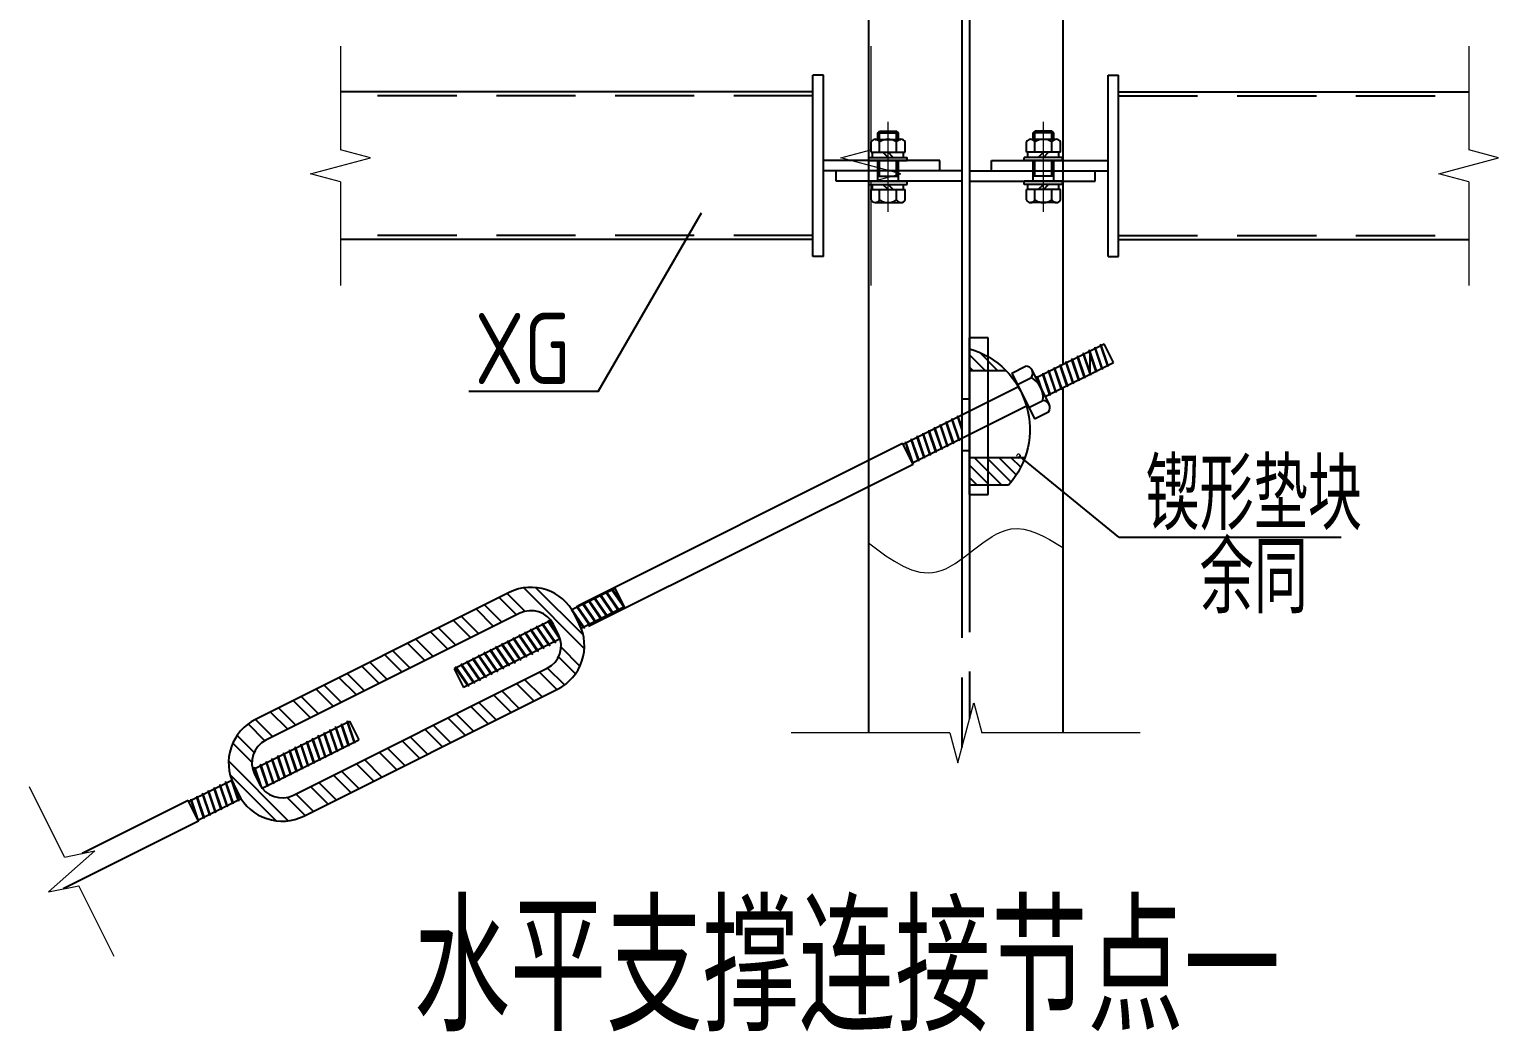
# Model space of a CAD drawing. Extents: x 9539573 to 9710259, y 1656270 to 2510207.
# Drawn here: x 9673965 to 9683246, y 2018699 to 2025030 of the extents above; entities that cross this region are included whole.
import ezdxf
from ezdxf.enums import TextEntityAlignment as Align

# ---------------------------------------------------------------- set-up
doc = ezdxf.new("R2010")
doc.units = 0
doc.header["$LTSCALE"] = 1000
doc.header["$MEASUREMENT"] = 0
for name, pattern in [('CENTER2', [1.125, 0.75, -0.125, 0.125, -0.125]), ('CENTERX2', [101.6, 63.5, -12.7, 12.7, -12.7]), ('CONTINUOUS0', [0]), ('CONTINUOUS1', [0]), ('DASHED', [0.75, 0.5, -0.25])]:
    doc.linetypes.add(name, pattern=pattern)
for name, color, linetype in [('003_THICK', 7, 'CONTINUOUS1'), ('004_THIN', 6, 'CONTINUOUS0'), ('LAYER4', 4, 'CONTINUOUS'), ('PUB_TEXT', 7, 'CONTINUOUS'), ('一般文字', 6, 'CONTINUOUS'), ('刚架', 2, 'CONTINUOUS'), ('填充', 8, 'CONTINUOUS'), ('支撑', 4, 'CONTINUOUS'), ('板', 4, 'CONTINUOUS')]:
    doc.layers.add(name, color=color, linetype=linetype)
for name, color, linetype, lineweight in [('Z-详图标注', 3, 'CONTINUOUS', 18), ('标注', 4, 'CONTINUOUS', 20), ('轴线', 1, 'CENTERX2', 13)]:
    doc.layers.add(name, color=color, linetype=linetype, lineweight=lineweight)
doc.styles.add('_HZTXT', font='atssdeng.shx', dxfattribs={"width": 0.8, "bigfont": 'atssdchn.shx'})
doc.styles.add('TSSD_DIMENSION', font='atssdeng.shx', dxfattribs={"width": 0.7, "bigfont": 'atssdchn.shx'})

# ---------------------------------------------------------------- blocks, each defined once
blk = doc.blocks.new('*X9')
at = {"layer": '填充', "linetype": 'Continuous'}
for p, q in [((14993606.8, -98338.9), (14993499.5, -98231.6)), ((14993415.4, -98434.6), (14993308, -98327.3)), ((14993465.4, -98409.6), (14993358, -98302.3)), ((14993556.8, -98363.9), (14993449.5, -98256.6)), ((14993273.9, -98505.3), (14993166.6, -98398)), ((14993323.9, -98480.3), (14993216.6, -98373)), ((14993132.5, -98576), (14993025.2, -98468.7)), ((14993182.5, -98551), (14993075.2, -98443.7)), ((14992899.7, -98692.5), (14992792.4, -98585.1)), ((14992991.1, -98646.7), (14992883.8, -98539.4)), ((14993041.1, -98621.7), (14992933.8, -98514.4)), ((14992708.3, -98788.2), (14992600.9, -98680.8)), ((14992758.3, -98763.2), (14992650.9, -98655.8)), ((14992849.7, -98717.5), (14992742.4, -98610.1)), ((14993891.8, -98698.9), (14993839.9, -98647)), ((14992566.8, -98858.9), (14992459.5, -98751.5)), ((14992616.8, -98833.9), (14992509.5, -98726.5)), ((14993714.3, -98870.7), (14993607, -98763.4)), ((14993805.8, -98825), (14993698.4, -98717.7)), ((14993855.8, -98800), (14993748.4, -98692.7)), ((14992334, -98975.3), (14992226.7, -98868)), ((14992425.4, -98929.6), (14992318.1, -98822.3)), ((14992475.4, -98904.6), (14992368.1, -98797.3)), ((14993522.9, -98966.4), (14993415.6, -98859.1)), ((14993572.9, -98941.4), (14993465.6, -98834.1)), ((14993664.3, -98895.7), (14993557, -98788.4)), ((14992284, -99000.3), (14992176.7, -98893)), ((14993381.5, -99037.1), (14993274.2, -98929.8)), ((14993431.5, -99012.1), (14993324.2, -98904.8)), ((14993148.7, -99153.6), (14993041.3, -99046.2)), ((14993240.1, -99107.8), (14993132.7, -99000.5)), ((14993290.1, -99082.8), (14993182.7, -98975.5)), ((14992957.2, -99249.3), (14992849.9, -99141.9)), ((14993007.2, -99224.3), (14992899.9, -99116.9)), ((14993098.7, -99178.6), (14992991.3, -99071.2)), ((14992815.8, -99320), (14992708.5, -99212.6)), ((14992865.8, -99295), (14992758.5, -99187.6)), ((14992674.4, -99390.7), (14992567.1, -99283.4)), ((14992724.4, -99365.7), (14992617.1, -99258.4)), ((14992533, -99461.4), (14992425.6, -99354.1)), ((14992583, -99436.4), (14992475.6, -99329.1))]:
    blk.add_line(p, q, dxfattribs=at)
blk = doc.blocks.new('*X10')
at = {"layer": '填充', "linetype": 'Continuous'}
for p, q in [((14992192.6, -99046), (14992085.2, -98938.7)), ((14992077.2, -99142.7), (14991972, -99037.6)), ((14992143, -99071.5), (14992039, -98967.4)), ((14992063.4, -99204), (14991945, -99085.5)), ((14992287.4, -99565.1), (14991919.7, -99197.4)), ((14992211.7, -99564.4), (14991929.2, -99281.9)), ((14992441.5, -99507.1), (14992334.2, -99399.8)), ((14992391.5, -99532.1), (14992279.7, -99420.2))]:
    blk.add_line(p, q, dxfattribs=at)
blk = doc.blocks.new('*X11')
at = {"layer": '填充', "linetype": 'Continuous'}
for p, q in [((14994117.2, -98500), (14993744.6, -98127.4)), ((14994109.2, -98417.1), (14993817.3, -98125.1)), ((14993698.2, -98293.2), (14993590.9, -98185.9)), ((14993751.6, -98271.6), (14993640.9, -98160.9)), ((14994089.5, -98609.5), (14993973.4, -98493.4)), ((14994061.8, -98656.8), (14993957.3, -98552.3)), ((14993994, -98726.1), (14993889.7, -98621.8)), ((14993947.2, -98754.3), (14993891.8, -98698.9))]:
    blk.add_line(p, q, dxfattribs=at)
blk = doc.blocks.new('A$C3B5F1999')
at = {"layer": '板', "lineweight": -3}
h = blk.add_hatch(dxfattribs=at)
h.set_pattern_fill('ANSI31', color=256, scale=11.25, style=0)
h.set_pattern_definition([(225, (1544786.093, 1161578.04), (25.25697034, -25.25697034), [])])
h.paths.add_polyline_path([(227.3, 494.1, 0.095394), (160.5, 606.6), (0, 606.6), (0, 494.1)])
h.paths.add_polyline_path([(0, 135.7), (0, 44.9, 0.128822), (150.1, 135.7)])
for p, q in [((0, 645.3), (76.8, 645.3)), ((0, 645.3), (0, 0)), ((160.5, 606.6), (0, 606.6)), ((160.5, 606.6), (0, 606.6)), ((76.8, 645.3), (76.8, 0)), ((227.3, 494.1), (0, 494.1)), ((150.1, 135.7), (0, 135.7)), ((76.8, 0), (0, 0))]:
    blk.add_line(p, q, dxfattribs=at)
blk.add_arc((-98.2, 376.8), 346.1, 286.4909, 41.61835, dxfattribs=at)

msp = doc.modelspace()

# ---------------------------------------------------------------- linework, layer by layer
at = {"layer": '003_THICK'}
for p, q in [((9679281.3, 2024253.7), (9679281.3, 2024319.1)), ((9679308.3, 2024335.4), (9679470, 2024335.4)), ((9679323.7, 2024376), (9679335.5, 2024387.8)), ((9679323.7, 2024376), (9679454.6, 2024376)), ((9679323.7, 2024335.4), (9679323.7, 2024376)), ((9679335.2, 2024253.7), (9679335.2, 2024319.1)), ((9679335.5, 2024387.8), (9679442.8, 2024387.8)), ((9679454.6, 2024376), (9679442.8, 2024387.8)), ((9679443, 2024253.7), (9679443, 2024319.1)), ((9679454.6, 2024335.4), (9679454.6, 2024376)), ((9679496.9, 2024253.7), (9679496.9, 2024319.1)), ((9680262.7, 2024253.7), (9680262.7, 2024319.1)), ((9680451.3, 2024335.4), (9680289.6, 2024335.4)), ((9680305, 2024376), (9680316.8, 2024387.8)), ((9680305, 2024335.4), (9680305, 2024376)), ((9680435.9, 2024376), (9680305, 2024376)), ((9680316.6, 2024253.7), (9680316.6, 2024319.1)), ((9680424.1, 2024387.8), (9680316.8, 2024387.8)), ((9680435.9, 2024376), (9680424.1, 2024387.8)), ((9680424.4, 2024253.7), (9680424.4, 2024319.1)), ((9680435.9, 2024335.4), (9680435.9, 2024376)), ((9680478.2, 2024253.7), (9680478.2, 2024319.1)), ((9679268.1, 2024201.3), (9679268.1, 2024220.9)), ((9679268.1, 2024220.9), (9679510.2, 2024220.9)), ((9679281.3, 2024253.7), (9679496.9, 2024253.7)), ((9679291, 2024220.9), (9679291, 2024253.7)), ((9679389.1, 2024220.9), (9679356.4, 2024253.7)), ((9679421.8, 2024220.9), (9679389.1, 2024253.7)), ((9679487.3, 2024220.9), (9679487.3, 2024253.7)), ((9679510.2, 2024201.3), (9679510.2, 2024220.9)), ((9680491.5, 2024220.9), (9680249.4, 2024220.9)), ((9680249.4, 2024201.3), (9680249.4, 2024220.9)), ((9680478.2, 2024253.7), (9680262.7, 2024253.7)), ((9680272.3, 2024220.9), (9680272.3, 2024253.7)), ((9680337.8, 2024220.9), (9680370.5, 2024253.7)), ((9680370.5, 2024220.9), (9680403.2, 2024253.7)), ((9680468.6, 2024220.9), (9680468.6, 2024253.7)), ((9680491.5, 2024201.3), (9680491.5, 2024220.9)), ((9679268.1, 2024201.3), (9679510.2, 2024201.3)), ((9679323.7, 2024070.5), (9679323.7, 2024201.3)), ((9679454.6, 2024070.5), (9679454.6, 2024201.3)), ((9680491.5, 2024201.3), (9680249.4, 2024201.3)), ((9680305, 2024070.5), (9680305, 2024201.3)), ((9680435.9, 2024070.5), (9680435.9, 2024201.3)), ((9679268.1, 2024050.8), (9679268.1, 2024070.5)), ((9679268.1, 2024070.5), (9679510.2, 2024070.5)), ((9679268.1, 2024050.8), (9679510.2, 2024050.8)), ((9679291, 2024018.1), (9679291, 2024050.8)), ((9679323.7, 2024102.4), (9679454.6, 2024102.4)), ((9679389.1, 2024018.1), (9679356.4, 2024050.8)), ((9679421.8, 2024018.1), (9679389.1, 2024050.8)), ((9679487.3, 2024018.1), (9679487.3, 2024050.8)), ((9679510.2, 2024050.8), (9679510.2, 2024070.5)), ((9680249.4, 2024050.8), (9680249.4, 2024070.5)), ((9680491.5, 2024070.5), (9680249.4, 2024070.5)), ((9680491.5, 2024050.8), (9680249.4, 2024050.8)), ((9680272.3, 2024018.1), (9680272.3, 2024050.8)), ((9680435.9, 2024102.4), (9680305, 2024102.4)), ((9680337.8, 2024018.1), (9680370.5, 2024050.8)), ((9680370.5, 2024018.1), (9680403.2, 2024050.8)), ((9680468.6, 2024018.1), (9680468.6, 2024050.8)), ((9680491.5, 2024050.8), (9680491.5, 2024070.5)), ((9679281.3, 2024018.1), (9679496.9, 2024018.1)), ((9679281.3, 2023952.7), (9679281.3, 2024018.1)), ((9679308.3, 2023936.4), (9679470, 2023936.4)), ((9679335.2, 2023952.7), (9679335.2, 2024018.1)), ((9679443, 2023952.7), (9679443, 2024018.1)), ((9679496.9, 2023952.7), (9679496.9, 2024018.1)), ((9680262.7, 2023952.7), (9680262.7, 2024018.1)), ((9680478.2, 2024018.1), (9680262.7, 2024018.1)), ((9680451.3, 2023936.4), (9680289.6, 2023936.4)), ((9680316.6, 2023952.7), (9680316.6, 2024018.1)), ((9680424.4, 2023952.7), (9680424.4, 2024018.1)), ((9680478.2, 2023952.7), (9680478.2, 2024018.1)), ((9680170.5, 2022859.2), (9680315.1, 2022570))]:
    msp.add_line(p, q, dxfattribs=at)
for centre, major_axis, start_param, end_param in [((9679308.3, 2024305.1), (-30.3, 2.6), 3.704978, 5.88823), ((9679389.1, 2024238.5), (97, 0.5), 0.975761, 2.154981), ((9679470, 2024305.1), (30.3, 2.6), 0.394955, 2.578207), ((9680289.6, 2024305.1), (-30.3, 2.6), 3.706963, 5.890215), ((9680370.5, 2024238.5), (-97, 0), 4.122779, 5.301999), ((9680451.3, 2024305.1), (-30.4, 0), 3.620763, 5.804015), ((9679308.3, 2023966.7), (30.3, 1.6), 3.567758, 5.751011), ((9679389.1, 2024033.3), (-97, 0.8), 0.989189, 2.16841), ((9679470, 2023966.7), (30.4, 0.9), 3.589994, 5.773248), ((9680289.6, 2023966.7), (30.4, 0.7), 3.596868, 5.780121), ((9680370.5, 2024033.3), (-97, 1.2), 0.99371, 2.172932), ((9680451.3, 2023966.7), (30.4, 1.1), 3.585017, 5.768271)]:
    msp.add_ellipse(centre, major_axis=major_axis, ratio=1, start_param=start_param, end_param=end_param, dxfattribs=at)
at = {"layer": '004_THIN'}
for p, q in [((9679335.5, 2024335.4), (9679335.5, 2024387.8)), ((9679442.8, 2024335.4), (9679442.8, 2024387.8)), ((9680316.8, 2024335.4), (9680316.8, 2024387.8)), ((9680424.1, 2024335.4), (9680424.1, 2024387.8)), ((9679335.5, 2024102.4), (9679335.5, 2024201.3)), ((9679442.8, 2024102.4), (9679442.8, 2024201.3)), ((9680316.8, 2024102.4), (9680316.8, 2024201.3)), ((9680424.1, 2024102.4), (9680424.1, 2024201.3))]:
    msp.add_line(p, q, dxfattribs=at)
at = {"layer": 'LAYER4'}
for p, q in [((9676996.2, 2021472.9), (9675392.9, 2020671.2)), ((9677062.1, 2021341.2), (9675458.7, 2020539.5)), ((9677438.7, 2021273.7), (9677407.7, 2021335.7)), ((9677307, 2021207.9), (9677276, 2021269.9)), ((9675632.3, 2020192.3), (9677235.7, 2020994)), ((9675698.1, 2020060.6), (9677301.5, 2020862.3)), ((9675387.4, 2020325.6), (9675418.4, 2020263.6)), ((9675255.7, 2020259.7), (9675286.7, 2020197.8))]:
    msp.add_line(p, q, dxfattribs=at)
for centre, major_axis, start_param, end_param in [((9677133.4, 2021198.6), (306.7, 1.2), 0.459656, 2.030452), ((9677133.4, 2021198.6), (159.5, 0.4), 0.461279, 2.032075), ((9677164.4, 2021136.6), (306.7, 1.5), -1.112041, 0.458756), ((9677164.4, 2021136.6), (-159.5, 1.8), 2.046043, 3.616839), ((9675530, 2020396.9), (-306.7, 0.6), -1.105325, 0.465472), ((9675530, 2020396.9), (159.5, 0.7), 2.029863, 3.600659), ((9675561, 2020334.9), (-159.5, 0.7), 0.467806, 2.038602), ((9675561, 2020334.9), (-306.7, 1), 0.466916, 2.037713)]:
    msp.add_ellipse(centre, major_axis=major_axis, ratio=1, start_param=start_param, end_param=end_param, dxfattribs=at)
at = {"layer": 'PUB_TEXT'}
for p, q in [((9677558.6, 2022743.2), (9678210, 2023871.3)), ((9677558.6, 2022743.2), (9676740.4, 2022743.2)), ((9680845.9, 2021822.1), (9680217.3, 2022336.1)), ((9680845.9, 2021822.1), (9682250.7, 2021822.1))]:
    msp.add_line(p, q, dxfattribs=at)
at = {"layer": '刚架', "linetype": 'Continuous'}
for p, q in [((9679855.3, 2027222.2), (9679855.3, 2021685.8)), ((9679904.3, 2027259.5), (9679904.3, 2021723)), ((9679266.5, 2026028.5), (9679266.5, 2024201.3)), ((9680493.1, 2025424.3), (9680493.1, 2024201.3)), ((9678914.8, 2023596.2), (9678914.8, 2024741)), ((9678980.2, 2024741), (9678914.8, 2024741)), ((9678980.2, 2023596.2), (9678980.2, 2024741)), ((9680779.4, 2023596.2), (9680779.4, 2024741)), ((9680779.4, 2024741), (9680844.8, 2024741)), ((9680844.8, 2023596.2), (9680844.8, 2024741)), ((9679716.2, 2024201.3), (9678980.2, 2024201.3)), ((9679855.3, 2024135.9), (9678980.2, 2024135.9)), ((9679062, 2024070.5), (9679062, 2024135.9)), ((9679716.2, 2024135.9), (9679716.2, 2024201.3)), ((9679904.3, 2024135.9), (9680779.4, 2024135.9)), ((9680043.4, 2024201.3), (9680779.4, 2024201.3)), ((9680043.4, 2024135.9), (9680043.4, 2024201.3)), ((9680697.6, 2024070.5), (9680697.6, 2024135.9)), ((9679855.3, 2024070.5), (9679062, 2024070.5)), ((9679266.5, 2024070.5), (9679266.5, 2022308.7)), ((9679904.3, 2024070.5), (9680697.6, 2024070.5)), ((9680493.1, 2024070.5), (9680493.1, 2022912.9)), ((9678980.2, 2023596.2), (9678914.8, 2023596.2)), ((9680779.4, 2023596.2), (9680844.8, 2023596.2)), ((9680493.1, 2022766.6), (9680493.1, 2020585.8)), ((9679266.5, 2022144.1), (9679266.5, 2020585.8))]:
    msp.add_line(p, q, dxfattribs=at)
at = {"layer": '刚架', "color": 5, "linetype": 'DASHED'}
for p, q in [((9678914.8, 2024610.2), (9675930.7, 2024610.2)), ((9680844.8, 2024610.2), (9683056.9, 2024610.2)), ((9679266.5, 2024201.3), (9679266.5, 2024070.5)), ((9680493.1, 2024201.3), (9680493.1, 2024070.5)), ((9678914.8, 2023727), (9675930.7, 2023727)), ((9680844.8, 2023727), (9683056.9, 2023727)), ((9680664.9, 2022852.5), (9680664.9, 2022998.8)), ((9679855.3, 2022696.6), (9679904.3, 2022696.6)), ((9679855.3, 2022369.5), (9679904.3, 2022369.5)), ((9679266.5, 2022308.7), (9679266.5, 2022144.1)), ((9679904.3, 2021723), (9679904.3, 2020677.4)), ((9679855.3, 2021685.8), (9679855.3, 2020494.3))]:
    msp.add_line(p, q, dxfattribs=at)
at = {"layer": '支撑', "linetype": 'Continuous'}
for p, q in [((9678914.8, 2024634.7), (9675930.7, 2024634.7)), ((9680844.8, 2024634.7), (9683056.9, 2024634.7)), ((9678914.8, 2023702.5), (9675930.7, 2023702.5)), ((9680844.8, 2023702.5), (9683056.9, 2023702.5)), ((9680323.3, 2022827.9), (9680753.8, 2023043.2)), ((9680812.3, 2022926.2), (9680753.8, 2023043.2)), ((9680381.8, 2022710.9), (9680812.3, 2022926.2)), ((9680170.5, 2022859.2), (9680258.3, 2022903.1)), ((9680206.7, 2022786.9), (9680294.5, 2022830.8)), ((9680298.3, 2022877.9), (9680406.8, 2022661)), ((9679484.8, 2022408.7), (9680213.6, 2022773.1)), ((9679543.3, 2022291.7), (9680272.1, 2022656.1)), ((9680279, 2022642.3), (9680366.8, 2022686.2)), ((9680315.1, 2022570), (9680402.9, 2022613.9)), ((9677431.9, 2021391.4), (9679481.2, 2022416)), ((9679547, 2022284.4), (9679481.2, 2022416)), ((9677497.7, 2021259.7), (9679547, 2022284.4)), ((9677665.2, 2021498.9), (9677392.5, 2021362.6)), ((9677727.4, 2021374.6), (9677661.6, 2021506.2)), ((9677723.7, 2021381.9), (9677451, 2021245.5)), ((9677259.6, 2021296.1), (9676648.5, 2020990.5)), ((9677318.1, 2021179), (9676707, 2020873.5)), ((9676648.5, 2020990.5), (9676707, 2020873.5)), ((9675376.3, 2020354.4), (9675987.4, 2020660)), ((9675987.4, 2020660), (9676045.9, 2020542.9)), ((9675434.8, 2020237.4), (9676045.9, 2020542.9)), ((9674970.6, 2020151.6), (9675243.3, 2020288)), ((9674967, 2020158.9), (9674297.7, 2019824.3)), ((9675032.8, 2020027.3), (9674967, 2020158.9)), ((9675029.1, 2020034.6), (9675301.9, 2020170.9)), ((9675032.8, 2020027.3), (9674178.4, 2019600.1))]:
    msp.add_line(p, q, dxfattribs=at)
for centre, major_axis, start_param, end_param in [((9680257.6, 2022857.5), (45.6, 0), -0.628259, 1.554992), ((9680222.5, 2022704.4), (-145.4, 1.1), 3.022905, 4.202125), ((9680366, 2022640.6), (45.6, 0.6), -0.641401, 1.541851)]:
    msp.add_ellipse(centre, major_axis=major_axis, ratio=1, start_param=start_param, end_param=end_param, dxfattribs=at)
at = {"layer": '标注'}
for p, q in [((9675930.7, 2024924.2), (9675930.7, 2024269.9)), ((9679280.5, 2024924.2), (9679280.5, 2024269.9)), ((9683056.9, 2024924.2), (9683056.9, 2024269.9)), ((9675741.6, 2024117.9), (9676119.8, 2024219.3)), ((9676119.8, 2024219.3), (9675930.7, 2024269.9)), ((9679091.4, 2024219.3), (9679280.5, 2024269.9)), ((9679469.5, 2024117.9), (9679091.4, 2024219.3)), ((9682867.8, 2024117.9), (9683245.9, 2024219.3)), ((9683245.9, 2024219.3), (9683056.9, 2024269.9)), ((9675930.7, 2024067.3), (9675741.6, 2024117.9)), ((9679280.5, 2024067.3), (9679469.5, 2024117.9)), ((9683056.9, 2024067.3), (9682867.8, 2024117.9)), ((9675930.7, 2024067.3), (9675930.7, 2023413)), ((9679280.5, 2024067.3), (9679280.5, 2023413)), ((9683056.9, 2024067.3), (9683056.9, 2023413)), ((9679829.1, 2020396.8), (9679930.5, 2020774.9)), ((9679930.5, 2020774.9), (9679981.1, 2020585.8)), ((9679778.5, 2020585.8), (9678777.4, 2020585.8)), ((9679778.5, 2020585.8), (9679829.1, 2020396.8)), ((9680982.2, 2020585.8), (9679981.1, 2020585.8)), ((9674186.2, 2019801.5), (9673964.8, 2020244.2)), ((9674378, 2019840.7), (9674085, 2019581)), ((9674186.2, 2019801.5), (9674378, 2019840.7)), ((9674085, 2019581), (9674276.8, 2019620.2)), ((9674500.7, 2019172.4), (9674276.8, 2019620.2))]:
    msp.add_line(p, q, dxfattribs=at)
at = {"layer": '标注', "linetype": 'Continuous'}
for p, q in [((9680657.6, 2022995.1), (9680658.7, 2023004.8)), ((9680706.2, 2022864), (9680658.7, 2023004.8)), ((9680658.7, 2023004.8), (9680665, 2022998.8)), ((9680694.2, 2023013.4), (9680695.3, 2023023.1)), ((9680736.5, 2022888.2), (9680694.2, 2023013.4)), ((9680742.8, 2022882.3), (9680695.3, 2023023.1)), ((9680695.3, 2023023.1), (9680701.6, 2023017.1)), ((9680743.9, 2022891.9), (9680701.6, 2023017.1)), ((9680730.8, 2023031.7), (9680731.8, 2023041.4)), ((9680773, 2022906.5), (9680730.8, 2023031.7)), ((9680779.4, 2022900.6), (9680731.8, 2023041.4)), ((9680731.8, 2023041.4), (9680738.2, 2023035.4)), ((9680780.4, 2022910.2), (9680738.2, 2023035.4)), ((9680474.8, 2022903.7), (9680475.8, 2022913.4)), ((9680523.4, 2022772.5), (9680475.8, 2022913.4)), ((9680475.8, 2022913.4), (9680482.2, 2022907.4)), ((9680524.4, 2022782.2), (9680482.2, 2022907.4)), ((9680511.4, 2022922), (9680512.4, 2022931.6)), ((9680553.6, 2022796.8), (9680511.4, 2022922)), ((9680559.9, 2022790.8), (9680512.4, 2022931.6)), ((9680512.4, 2022931.6), (9680518.7, 2022925.7)), ((9680561, 2022800.5), (9680518.7, 2022925.7)), ((9680547.9, 2022940.3), (9680549, 2022949.9)), ((9680590.2, 2022815.1), (9680547.9, 2022940.3)), ((9680596.5, 2022809.1), (9680549, 2022949.9)), ((9680549, 2022949.9), (9680555.3, 2022943.9)), ((9680597.6, 2022818.8), (9680555.3, 2022943.9)), ((9680584.5, 2022958.5), (9680585.5, 2022968.2)), ((9680626.8, 2022833.4), (9680584.5, 2022958.5)), ((9680633.1, 2022827.4), (9680585.5, 2022968.2)), ((9680585.5, 2022968.2), (9680591.9, 2022962.2)), ((9680634.1, 2022837.1), (9680591.9, 2022962.2)), ((9680621.1, 2022976.8), (9680622.1, 2022986.5)), ((9680663.3, 2022851.7), (9680621.1, 2022976.8)), ((9680669.7, 2022845.7), (9680622.1, 2022986.5)), ((9680622.1, 2022986.5), (9680628.5, 2022980.5)), ((9680670.7, 2022855.4), (9680628.5, 2022980.5)), ((9680699.9, 2022870), (9680657.6, 2022995.1)), ((9680707.3, 2022873.6), (9680665, 2022998.8)), ((9680773, 2022906.5), (9680779.4, 2022900.6)), ((9680780.4, 2022910.2), (9680779.4, 2022900.6)), ((9680328.5, 2022830.5), (9680329.5, 2022840.2)), ((9680342, 2022790.6), (9680328.5, 2022830.5)), ((9680355.3, 2022764), (9680329.5, 2022840.2)), ((9680329.5, 2022840.2), (9680335.9, 2022834.2)), ((9680368.6, 2022737.4), (9680335.9, 2022834.2)), ((9680365.1, 2022848.8), (9680366.1, 2022858.5)), ((9680407.3, 2022723.7), (9680365.1, 2022848.8)), ((9680413.7, 2022717.7), (9680366.1, 2022858.5)), ((9680366.1, 2022858.5), (9680372.4, 2022852.5)), ((9680414.7, 2022727.4), (9680372.4, 2022852.5)), ((9680401.6, 2022867.1), (9680402.7, 2022876.8)), ((9680443.9, 2022742), (9680401.6, 2022867.1)), ((9680450.2, 2022736), (9680402.7, 2022876.8)), ((9680402.7, 2022876.8), (9680409, 2022870.8)), ((9680451.3, 2022745.6), (9680409, 2022870.8)), ((9680438.2, 2022885.4), (9680439.3, 2022895.1)), ((9680480.5, 2022760.2), (9680438.2, 2022885.4)), ((9680486.8, 2022754.3), (9680439.3, 2022895.1)), ((9680439.3, 2022895.1), (9680445.6, 2022889.1)), ((9680487.9, 2022763.9), (9680445.6, 2022889.1)), ((9680517, 2022778.5), (9680474.8, 2022903.7)), ((9680590.2, 2022815.1), (9680596.5, 2022809.1)), ((9680597.6, 2022818.8), (9680596.5, 2022809.1)), ((9680626.8, 2022833.4), (9680633.1, 2022827.4)), ((9680634.1, 2022837.1), (9680633.1, 2022827.4)), ((9680663.3, 2022851.7), (9680669.7, 2022845.7)), ((9680670.7, 2022855.4), (9680669.7, 2022845.7)), ((9680699.9, 2022870), (9680706.2, 2022864)), ((9680707.3, 2022873.6), (9680706.2, 2022864)), ((9680736.5, 2022888.2), (9680742.8, 2022882.3)), ((9680743.9, 2022891.9), (9680742.8, 2022882.3)), ((9680407.3, 2022723.7), (9680413.7, 2022717.7)), ((9680414.7, 2022727.4), (9680413.7, 2022717.7)), ((9680443.9, 2022742), (9680450.2, 2022736)), ((9680451.3, 2022745.6), (9680450.2, 2022736)), ((9680480.5, 2022760.2), (9680486.8, 2022754.3)), ((9680487.9, 2022763.9), (9680486.8, 2022754.3)), ((9680517, 2022778.5), (9680523.4, 2022772.5)), ((9680524.4, 2022782.2), (9680523.4, 2022772.5)), ((9680553.6, 2022796.8), (9680559.9, 2022790.8)), ((9680561, 2022800.5), (9680559.9, 2022790.8)), ((9679754.4, 2022543.5), (9679755.5, 2022553.2)), ((9679796.7, 2022418.3), (9679754.4, 2022543.5)), ((9679803, 2022412.4), (9679755.5, 2022553.2)), ((9679755.5, 2022553.2), (9679761.8, 2022547.2)), ((9679804, 2022422), (9679761.8, 2022547.2)), ((9679791, 2022561.8), (9679792, 2022571.4)), ((9679833.2, 2022436.6), (9679791, 2022561.8)), ((9679839.6, 2022430.6), (9679792, 2022571.4)), ((9679792, 2022571.4), (9679798.4, 2022565.5)), ((9679840.6, 2022440.3), (9679798.4, 2022565.5)), ((9679827.5, 2022580.1), (9679828.6, 2022589.7)), ((9679855.3, 2022498), (9679827.5, 2022580.1)), ((9679855.3, 2022510.8), (9679828.6, 2022589.7)), ((9679828.6, 2022589.7), (9679834.9, 2022583.8)), ((9679855.3, 2022523.5), (9679834.9, 2022583.8)), ((9679535, 2022433.8), (9679536, 2022443.4)), ((9679536, 2022443.4), (9679542.4, 2022437.5)), ((9679583.6, 2022302.6), (9679536, 2022443.4)), ((9679571.5, 2022452.1), (9679572.6, 2022461.7)), ((9679613.8, 2022326.9), (9679571.5, 2022452.1)), ((9679572.6, 2022461.7), (9679578.9, 2022455.8)), ((9679620.1, 2022320.9), (9679572.6, 2022461.7)), ((9679621.2, 2022330.6), (9679578.9, 2022455.8)), ((9679608.1, 2022470.3), (9679609.2, 2022480)), ((9679650.4, 2022345.2), (9679608.1, 2022470.3)), ((9679656.7, 2022339.2), (9679609.2, 2022480)), ((9679609.2, 2022480), (9679615.5, 2022474)), ((9679657.8, 2022348.9), (9679615.5, 2022474)), ((9679644.7, 2022488.6), (9679645.7, 2022498.3)), ((9679686.9, 2022363.5), (9679644.7, 2022488.6)), ((9679693.3, 2022357.5), (9679645.7, 2022498.3)), ((9679645.7, 2022498.3), (9679652.1, 2022492.3)), ((9679694.3, 2022367.2), (9679652.1, 2022492.3)), ((9679681.3, 2022506.9), (9679682.3, 2022516.6)), ((9679723.5, 2022381.8), (9679681.3, 2022506.9)), ((9679729.9, 2022375.8), (9679682.3, 2022516.6)), ((9679682.3, 2022516.6), (9679688.6, 2022510.6)), ((9679730.9, 2022385.5), (9679688.6, 2022510.6)), ((9679717.8, 2022525.2), (9679718.9, 2022534.9)), ((9679760.1, 2022400), (9679717.8, 2022525.2)), ((9679766.4, 2022394.1), (9679718.9, 2022534.9)), ((9679718.9, 2022534.9), (9679725.2, 2022528.9)), ((9679767.5, 2022403.7), (9679725.2, 2022528.9)), ((9679481.2, 2022416), (9679488.5, 2022410.5)), ((9679498.4, 2022415.5), (9679499.4, 2022425.2)), ((9679533.7, 2022310.9), (9679498.4, 2022415.5)), ((9679499.4, 2022425.2), (9679505.8, 2022419.2)), ((9679547, 2022284.4), (9679499.4, 2022425.2)), ((9679548, 2022294), (9679505.8, 2022419.2)), ((9679577.2, 2022308.6), (9679535, 2022433.8)), ((9679584.6, 2022312.3), (9679542.4, 2022437.5)), ((9679686.9, 2022363.5), (9679693.3, 2022357.5)), ((9679694.3, 2022367.2), (9679693.3, 2022357.5)), ((9679723.5, 2022381.8), (9679729.9, 2022375.8)), ((9679730.9, 2022385.5), (9679729.9, 2022375.8)), ((9679760.1, 2022400), (9679766.4, 2022394.1)), ((9679767.5, 2022403.7), (9679766.4, 2022394.1)), ((9679796.7, 2022418.3), (9679803, 2022412.4)), ((9679804, 2022422), (9679803, 2022412.4)), ((9679833.2, 2022436.6), (9679839.6, 2022430.6)), ((9679840.6, 2022440.3), (9679839.6, 2022430.6)), ((9679548, 2022294), (9679547, 2022284.4)), ((9679577.2, 2022308.6), (9679583.6, 2022302.6)), ((9679584.6, 2022312.3), (9679583.6, 2022302.6)), ((9679613.8, 2022326.9), (9679620.1, 2022320.9)), ((9679621.2, 2022330.6), (9679620.1, 2022320.9)), ((9679650.4, 2022345.2), (9679656.7, 2022339.2)), ((9679657.8, 2022348.9), (9679656.7, 2022339.2)), ((9679987.5, 2021786.7), (9680046.2, 2021826.2)), ((9680046.2, 2021826.2), (9680075.8, 2021842.9)), ((9680075.8, 2021842.9), (9680105.6, 2021856.8)), ((9680105.6, 2021856.8), (9680135.6, 2021867.3)), ((9680135.6, 2021867.3), (9680165.9, 2021874.1)), ((9680165.9, 2021874.1), (9680205.7, 2021876.5)), ((9680205.7, 2021876.5), (9680245.8, 2021872.4)), ((9680245.8, 2021872.4), (9680286.4, 2021862.6)), ((9680286.4, 2021862.6), (9680327.3, 2021847.9)), ((9680327.3, 2021847.9), (9680368.5, 2021829.1)), ((9680368.5, 2021829.1), (9680409.9, 2021807.1)), ((9680409.9, 2021807.1), (9680493.1, 2021756.5)), ((9679266.5, 2021785.5), (9679375.5, 2021704.9)), ((9679375.5, 2021704.9), (9679429.7, 2021669.7)), ((9679871.1, 2021697.5), (9679929.2, 2021742.4)), ((9679929.2, 2021742.4), (9679987.5, 2021786.7)), ((9679429.7, 2021669.7), (9679483.7, 2021639.9)), ((9679483.7, 2021639.9), (9679537.3, 2021616.8)), ((9679537.3, 2021616.8), (9679590.5, 2021601.9)), ((9679695.2, 2021602.3), (9679724.9, 2021611)), ((9679724.9, 2021611), (9679754.4, 2021623.2)), ((9679754.4, 2021623.2), (9679812.9, 2021656.4)), ((9679812.9, 2021656.4), (9679871.1, 2021697.5)), ((9679590.5, 2021601.9), (9679616.9, 2021598)), ((9679616.9, 2021598), (9679643.1, 2021596.6)), ((9679643.1, 2021596.6), (9679669.2, 2021598)), ((9679669.2, 2021598), (9679695.2, 2021602.3)), ((9677581.1, 2021301.4), (9677497, 2021423.9)), ((9677505.4, 2021419), (9677497, 2021423.9)), ((9677497, 2021423.9), (9677498, 2021415.3)), ((9677617.7, 2021319.7), (9677533.6, 2021442.2)), ((9677541.9, 2021437.3), (9677533.6, 2021442.2)), ((9677533.6, 2021442.2), (9677534.6, 2021433.6)), ((9677609.3, 2021324.7), (9677534.6, 2021433.6)), ((9677616.7, 2021328.4), (9677541.9, 2021437.3)), ((9677570.1, 2021460.5), (9677571.1, 2021451.9)), ((9677578.5, 2021455.5), (9677570.1, 2021460.5)), ((9677654.3, 2021338), (9677570.1, 2021460.5)), ((9677645.9, 2021343), (9677571.1, 2021451.9)), ((9677653.3, 2021346.6), (9677578.5, 2021455.5)), ((9677606.7, 2021478.8), (9677607.7, 2021470.1)), ((9677615.1, 2021473.8), (9677606.7, 2021478.8)), ((9677690.8, 2021356.3), (9677606.7, 2021478.8)), ((9677682.5, 2021361.2), (9677607.7, 2021470.1)), ((9677689.9, 2021364.9), (9677615.1, 2021473.8)), ((9677643.3, 2021497.1), (9677644.3, 2021488.4)), ((9677727.4, 2021374.6), (9677643.3, 2021497.1)), ((9677651.7, 2021492.1), (9677643.3, 2021497.1)), ((9677719, 2021379.5), (9677644.3, 2021488.4)), ((9677714.1, 2021401.1), (9677651.7, 2021492.1)), ((9677661.6, 2021506.2), (9677661.6, 2021497.1)), ((9677395.6, 2021364.1), (9677388.9, 2021368.1)), ((9677470.4, 2021255.2), (9677395.6, 2021364.1)), ((9677471.4, 2021246.6), (9677398.3, 2021353)), ((9677508, 2021264.8), (9677423.9, 2021387.4)), ((9677432.2, 2021382.4), (9677423.9, 2021387.4)), ((9677423.9, 2021387.4), (9677424.8, 2021378.7)), ((9677499.6, 2021269.8), (9677424.8, 2021378.7)), ((9677507, 2021273.5), (9677432.2, 2021382.4)), ((9677544.5, 2021283.1), (9677460.4, 2021405.7)), ((9677468.8, 2021400.7), (9677460.4, 2021405.7)), ((9677460.4, 2021405.7), (9677461.4, 2021397)), ((9677536.2, 2021288.1), (9677461.4, 2021397)), ((9677543.6, 2021291.8), (9677468.8, 2021400.7)), ((9677572.8, 2021306.4), (9677498, 2021415.3)), ((9677580.1, 2021310.1), (9677505.4, 2021419)), ((9677645.9, 2021343), (9677654.3, 2021338)), ((9677653.3, 2021346.6), (9677654.3, 2021338)), ((9677682.5, 2021361.2), (9677690.8, 2021356.3)), ((9677689.9, 2021364.9), (9677690.8, 2021356.3)), ((9677719, 2021379.5), (9677727.4, 2021374.6)), ((9677131.3, 2021241.1), (9677132.3, 2021232.4)), ((9677139.6, 2021236.1), (9677131.3, 2021241.1)), ((9677215.4, 2021118.6), (9677131.3, 2021241.1)), ((9677214.4, 2021127.2), (9677139.6, 2021236.1)), ((9677167.9, 2021259.4), (9677168.8, 2021250.7)), ((9677176.2, 2021254.4), (9677167.9, 2021259.4)), ((9677252, 2021136.8), (9677167.9, 2021259.4)), ((9677243.6, 2021141.8), (9677168.8, 2021250.7)), ((9677251, 2021145.5), (9677176.2, 2021254.4)), ((9677204.4, 2021277.6), (9677205.4, 2021269)), ((9677212.8, 2021272.7), (9677204.4, 2021277.6)), ((9677288.5, 2021155.1), (9677204.4, 2021277.6)), ((9677280.2, 2021160.1), (9677205.4, 2021269)), ((9677287.6, 2021163.8), (9677212.8, 2021272.7)), ((9677241, 2021295.9), (9677242, 2021287.3)), ((9677249.4, 2021291), (9677241, 2021295.9)), ((9677315.5, 2021187.4), (9677241, 2021295.9)), ((9677316.7, 2021178.4), (9677242, 2021287.3)), ((9677308.5, 2021204.9), (9677249.4, 2021291)), ((9677463, 2021251.5), (9677414.2, 2021322.6)), ((9677463, 2021251.5), (9677471.4, 2021246.6)), ((9677470.4, 2021255.2), (9677471.4, 2021246.6)), ((9677499.6, 2021269.8), (9677508, 2021264.8)), ((9677507, 2021273.5), (9677508, 2021264.8)), ((9677536.2, 2021288.1), (9677544.5, 2021283.1)), ((9677543.6, 2021291.8), (9677544.5, 2021283.1)), ((9677572.8, 2021306.4), (9677581.1, 2021301.4)), ((9677580.1, 2021310.1), (9677581.1, 2021301.4)), ((9677609.3, 2021324.7), (9677617.7, 2021319.7)), ((9677616.7, 2021328.4), (9677617.7, 2021319.7)), ((9676948.4, 2021149.6), (9676949.4, 2021141)), ((9676956.8, 2021144.7), (9676948.4, 2021149.6)), ((9677032.5, 2021027.1), (9676948.4, 2021149.6)), ((9677031.6, 2021035.8), (9676956.8, 2021144.7)), ((9677069.1, 2021045.4), (9676985, 2021167.9)), ((9676993.4, 2021163), (9676985, 2021167.9)), ((9676985, 2021167.9), (9676986, 2021159.3)), ((9677060.7, 2021050.4), (9676986, 2021159.3)), ((9677068.1, 2021054.1), (9676993.4, 2021163)), ((9677105.7, 2021063.7), (9677021.6, 2021186.2)), ((9677029.9, 2021181.3), (9677021.6, 2021186.2)), ((9677021.6, 2021186.2), (9677022.5, 2021177.6)), ((9677097.3, 2021068.7), (9677022.5, 2021177.6)), ((9677104.7, 2021072.4), (9677029.9, 2021181.3)), ((9677058.1, 2021204.5), (9677059.1, 2021195.9)), ((9677066.5, 2021199.5), (9677058.1, 2021204.5)), ((9677142.3, 2021082), (9677058.1, 2021204.5)), ((9677133.9, 2021086.9), (9677059.1, 2021195.9)), ((9677141.3, 2021090.6), (9677066.5, 2021199.5)), ((9677094.7, 2021222.8), (9677095.7, 2021214.1)), ((9677103.1, 2021217.8), (9677094.7, 2021222.8)), ((9677178.8, 2021100.3), (9677094.7, 2021222.8)), ((9677170.5, 2021105.2), (9677095.7, 2021214.1)), ((9677177.8, 2021108.9), (9677103.1, 2021217.8)), ((9677207, 2021123.5), (9677132.3, 2021232.4)), ((9677251, 2021145.5), (9677252, 2021136.8)), ((9677280.2, 2021160.1), (9677288.5, 2021155.1)), ((9677287.6, 2021163.8), (9677288.5, 2021155.1)), ((9677316.7, 2021178.4), (9677318.5, 2021177.3)), ((9676765.6, 2021058.2), (9676766.5, 2021049.6)), ((9676773.9, 2021053.3), (9676765.6, 2021058.2)), ((9676849.7, 2020935.7), (9676765.6, 2021058.2)), ((9676848.7, 2020944.4), (9676773.9, 2021053.3)), ((9676802.1, 2021076.5), (9676803.1, 2021067.8)), ((9676810.5, 2021071.5), (9676802.1, 2021076.5)), ((9676886.2, 2020954), (9676802.1, 2021076.5)), ((9676877.9, 2020958.9), (9676803.1, 2021067.8)), ((9676885.3, 2020962.6), (9676810.5, 2021071.5)), ((9676838.7, 2021094.8), (9676839.7, 2021086.1)), ((9676847.1, 2021089.8), (9676838.7, 2021094.8)), ((9676922.8, 2020972.3), (9676838.7, 2021094.8)), ((9676914.5, 2020977.2), (9676839.7, 2021086.1)), ((9676921.8, 2020980.9), (9676847.1, 2021089.8)), ((9676875.3, 2021113.1), (9676876.3, 2021104.4)), ((9676883.6, 2021108.1), (9676875.3, 2021113.1)), ((9676959.4, 2020990.6), (9676875.3, 2021113.1)), ((9676951, 2020995.5), (9676876.3, 2021104.4)), ((9676958.4, 2020999.2), (9676883.6, 2021108.1)), ((9676911.8, 2021131.4), (9676912.8, 2021122.7)), ((9676920.2, 2021126.4), (9676911.8, 2021131.4)), ((9676996, 2021008.8), (9676911.8, 2021131.4)), ((9676987.6, 2021013.8), (9676912.8, 2021122.7)), ((9676995, 2021017.5), (9676920.2, 2021126.4)), ((9677024.2, 2021032.1), (9676949.4, 2021141)), ((9677060.7, 2021050.4), (9677069.1, 2021045.4)), ((9677068.1, 2021054.1), (9677069.1, 2021045.4)), ((9677097.3, 2021068.7), (9677105.7, 2021063.7)), ((9677104.7, 2021072.4), (9677105.7, 2021063.7)), ((9677133.9, 2021086.9), (9677142.3, 2021082)), ((9677141.3, 2021090.6), (9677142.3, 2021082)), ((9677170.5, 2021105.2), (9677178.8, 2021100.3)), ((9677177.8, 2021108.9), (9677178.8, 2021100.3)), ((9677207, 2021123.5), (9677215.4, 2021118.6)), ((9677214.4, 2021127.2), (9677215.4, 2021118.6)), ((9677243.6, 2021141.8), (9677252, 2021136.8)), ((9676655.8, 2021003.4), (9676656.8, 2020994.7)), ((9676664.2, 2020998.4), (9676655.8, 2021003.4)), ((9676740, 2020880.8), (9676655.8, 2021003.4)), ((9676731.6, 2020885.8), (9676656.8, 2020994.7)), ((9676739, 2020889.5), (9676664.2, 2020998.4)), ((9676776.5, 2020899.1), (9676692.4, 2021021.6)), ((9676700.8, 2021016.7), (9676692.4, 2021021.6)), ((9676692.4, 2021021.6), (9676693.4, 2021013)), ((9676768.2, 2020904.1), (9676693.4, 2021013)), ((9676775.5, 2020907.8), (9676700.8, 2021016.7)), ((9676813.1, 2020917.4), (9676729, 2021039.9)), ((9676737.4, 2021035), (9676729, 2021039.9)), ((9676729, 2021039.9), (9676730, 2021031.3)), ((9676804.7, 2020922.4), (9676730, 2021031.3)), ((9676812.1, 2020926.1), (9676737.4, 2021035)), ((9676841.3, 2020940.7), (9676766.5, 2021049.6)), ((9676877.9, 2020958.9), (9676886.2, 2020954)), ((9676885.3, 2020962.6), (9676886.2, 2020954)), ((9676914.5, 2020977.2), (9676922.8, 2020972.3)), ((9676921.8, 2020980.9), (9676922.8, 2020972.3)), ((9676951, 2020995.5), (9676959.4, 2020990.6)), ((9676958.4, 2020999.2), (9676959.4, 2020990.6)), ((9676987.6, 2021013.8), (9676996, 2021008.8)), ((9676995, 2021017.5), (9676996, 2021008.8)), ((9677024.2, 2021032.1), (9677032.5, 2021027.1)), ((9677031.6, 2021035.8), (9677032.5, 2021027.1)), ((9676731.6, 2020885.8), (9676740, 2020880.8)), ((9676739, 2020889.5), (9676740, 2020880.8)), ((9676768.2, 2020904.1), (9676776.5, 2020899.1)), ((9676775.5, 2020907.8), (9676776.5, 2020899.1)), ((9676804.7, 2020922.4), (9676813.1, 2020917.4)), ((9676812.1, 2020926.1), (9676813.1, 2020917.4)), ((9676841.3, 2020940.7), (9676849.7, 2020935.7)), ((9676848.7, 2020944.4), (9676849.7, 2020935.7)), ((9675825.4, 2020579), (9675826.4, 2020588.6)), ((9675874, 2020447.8), (9675826.4, 2020588.6)), ((9675826.4, 2020588.6), (9675832.8, 2020582.7)), ((9675861.9, 2020597.3), (9675863, 2020606.9)), ((9675904.2, 2020472.1), (9675861.9, 2020597.3)), ((9675910.5, 2020466.1), (9675863, 2020606.9)), ((9675863, 2020606.9), (9675869.3, 2020601)), ((9675911.6, 2020475.8), (9675869.3, 2020601)), ((9675898.5, 2020615.5), (9675899.6, 2020625.2)), ((9675940.8, 2020490.4), (9675898.5, 2020615.5)), ((9675899.6, 2020625.2), (9675905.9, 2020619.2)), ((9675947.1, 2020484.4), (9675899.6, 2020625.2)), ((9675948.2, 2020494.1), (9675905.9, 2020619.2)), ((9675935.1, 2020633.8), (9675936.1, 2020643.5)), ((9675977.3, 2020508.7), (9675935.1, 2020633.8)), ((9675936.1, 2020643.5), (9675942.5, 2020637.5)), ((9675983.7, 2020502.7), (9675936.1, 2020643.5)), ((9675984.7, 2020512.4), (9675942.5, 2020637.5)), ((9675971.7, 2020652.1), (9675972.7, 2020661.8)), ((9676013.9, 2020527), (9675971.7, 2020652.1)), ((9676020.2, 2020521), (9675972.7, 2020661.8)), ((9675972.7, 2020661.8), (9675979, 2020655.8)), ((9676021.3, 2020530.7), (9675979, 2020655.8)), ((9675642.5, 2020487.5), (9675643.6, 2020497.2)), ((9675643.6, 2020497.2), (9675649.9, 2020491.2)), ((9675691.1, 2020356.4), (9675643.6, 2020497.2)), ((9675679.1, 2020505.8), (9675680.1, 2020515.5)), ((9675721.3, 2020380.7), (9675679.1, 2020505.8)), ((9675727.7, 2020374.7), (9675680.1, 2020515.5)), ((9675680.1, 2020515.5), (9675686.5, 2020509.5)), ((9675728.7, 2020384.4), (9675686.5, 2020509.5)), ((9675715.6, 2020524.1), (9675716.7, 2020533.8)), ((9675757.9, 2020399), (9675715.6, 2020524.1)), ((9675764.2, 2020393), (9675716.7, 2020533.8)), ((9675716.7, 2020533.8), (9675723, 2020527.8)), ((9675765.3, 2020402.7), (9675723, 2020527.8)), ((9675752.2, 2020542.4), (9675753.3, 2020552.1)), ((9675794.5, 2020417.2), (9675752.2, 2020542.4)), ((9675800.8, 2020411.3), (9675753.3, 2020552.1)), ((9675753.3, 2020552.1), (9675759.6, 2020546.1)), ((9675801.9, 2020420.9), (9675759.6, 2020546.1)), ((9675788.8, 2020560.7), (9675789.8, 2020570.4)), ((9675831.1, 2020435.5), (9675788.8, 2020560.7)), ((9675837.4, 2020429.6), (9675789.8, 2020570.4)), ((9675789.8, 2020570.4), (9675796.2, 2020564.4)), ((9675838.4, 2020439.2), (9675796.2, 2020564.4)), ((9675867.6, 2020453.8), (9675825.4, 2020579)), ((9675875, 2020457.5), (9675832.8, 2020582.7)), ((9675948.2, 2020494.1), (9675947.1, 2020484.4)), ((9675977.3, 2020508.7), (9675983.7, 2020502.7)), ((9675984.7, 2020512.4), (9675983.7, 2020502.7)), ((9676013.9, 2020527), (9676020.2, 2020521)), ((9676021.3, 2020530.7), (9676020.2, 2020521)), ((9675459.6, 2020396.1), (9675460.7, 2020405.8)), ((9675508.2, 2020265), (9675460.7, 2020405.8)), ((9675460.7, 2020405.8), (9675467, 2020399.8)), ((9675496.2, 2020414.4), (9675497.3, 2020424.1)), ((9675538.5, 2020289.2), (9675496.2, 2020414.4)), ((9675544.8, 2020283.3), (9675497.3, 2020424.1)), ((9675497.3, 2020424.1), (9675503.6, 2020418.1)), ((9675545.9, 2020292.9), (9675503.6, 2020418.1)), ((9675532.8, 2020432.7), (9675533.8, 2020442.4)), ((9675575, 2020307.5), (9675532.8, 2020432.7)), ((9675581.4, 2020301.6), (9675533.8, 2020442.4)), ((9675533.8, 2020442.4), (9675540.2, 2020436.4)), ((9675582.4, 2020311.2), (9675540.2, 2020436.4)), ((9675569.4, 2020451), (9675570.4, 2020460.6)), ((9675611.6, 2020325.8), (9675569.4, 2020451)), ((9675618, 2020319.8), (9675570.4, 2020460.6)), ((9675570.4, 2020460.6), (9675576.7, 2020454.7)), ((9675619, 2020329.5), (9675576.7, 2020454.7)), ((9675605.9, 2020469.3), (9675607, 2020478.9)), ((9675648.2, 2020344.1), (9675605.9, 2020469.3)), ((9675607, 2020478.9), (9675613.3, 2020473)), ((9675654.5, 2020338.1), (9675607, 2020478.9)), ((9675655.6, 2020347.8), (9675613.3, 2020473)), ((9675684.8, 2020362.4), (9675642.5, 2020487.5)), ((9675692.2, 2020366.1), (9675649.9, 2020491.2)), ((9675765.3, 2020402.7), (9675764.2, 2020393)), ((9675794.5, 2020417.2), (9675800.8, 2020411.3)), ((9675801.9, 2020420.9), (9675800.8, 2020411.3)), ((9675831.1, 2020435.5), (9675837.4, 2020429.6)), ((9675838.4, 2020439.2), (9675837.4, 2020429.6)), ((9675867.6, 2020453.8), (9675874, 2020447.8)), ((9675875, 2020457.5), (9675874, 2020447.8)), ((9675904.2, 2020472.1), (9675910.5, 2020466.1)), ((9675911.6, 2020475.8), (9675910.5, 2020466.1)), ((9675940.8, 2020490.4), (9675947.1, 2020484.4)), ((9675386.5, 2020359.5), (9675387.6, 2020369.2)), ((9675419.9, 2020260.6), (9675386.5, 2020359.5)), ((9675429.7, 2020244.4), (9675387.6, 2020369.2)), ((9675387.6, 2020369.2), (9675393.9, 2020363.2)), ((9675436.1, 2020238.1), (9675393.9, 2020363.2)), ((9675423.1, 2020377.8), (9675424.1, 2020387.5)), ((9675465.3, 2020252.7), (9675423.1, 2020377.8)), ((9675471.7, 2020246.7), (9675424.1, 2020387.5)), ((9675424.1, 2020387.5), (9675430.5, 2020381.5)), ((9675472.7, 2020256.4), (9675430.5, 2020381.5)), ((9675501.9, 2020271), (9675459.6, 2020396.1)), ((9675509.3, 2020274.6), (9675467, 2020399.8)), ((9675582.4, 2020311.2), (9675581.4, 2020301.6)), ((9675611.6, 2020325.8), (9675618, 2020319.8)), ((9675619, 2020329.5), (9675618, 2020319.8)), ((9675648.2, 2020344.1), (9675654.5, 2020338.1)), ((9675655.6, 2020347.8), (9675654.5, 2020338.1)), ((9675684.8, 2020362.4), (9675691.1, 2020356.4)), ((9675692.2, 2020366.1), (9675691.1, 2020356.4)), ((9675721.3, 2020380.7), (9675727.7, 2020374.7)), ((9675728.7, 2020384.4), (9675727.7, 2020374.7)), ((9675757.9, 2020399), (9675764.2, 2020393)), ((9675093.9, 2020213.3), (9675095, 2020222.9)), ((9675095, 2020222.9), (9675101.3, 2020216.9)), ((9675142.5, 2020082.1), (9675095, 2020222.9)), ((9675143.6, 2020091.8), (9675101.3, 2020216.9)), ((9675130.5, 2020231.5), (9675131.5, 2020241.2)), ((9675172.8, 2020106.4), (9675130.5, 2020231.5)), ((9675131.5, 2020241.2), (9675137.9, 2020235.2)), ((9675179.1, 2020100.4), (9675131.5, 2020241.2)), ((9675180.1, 2020110.1), (9675137.9, 2020235.2)), ((9675167.1, 2020249.8), (9675168.1, 2020259.5)), ((9675209.3, 2020124.7), (9675167.1, 2020249.8)), ((9675168.1, 2020259.5), (9675174.5, 2020253.5)), ((9675215.7, 2020118.7), (9675168.1, 2020259.5)), ((9675216.7, 2020128.4), (9675174.5, 2020253.5)), ((9675203.6, 2020268.1), (9675204.7, 2020277.8)), ((9675245.9, 2020143), (9675203.6, 2020268.1)), ((9675204.7, 2020277.8), (9675211, 2020271.8)), ((9675252.2, 2020137), (9675204.7, 2020277.8)), ((9675253.3, 2020146.6), (9675211, 2020271.8)), ((9675240.2, 2020286.4), (9675241.1, 2020294.2)), ((9675282.5, 2020161.2), (9675240.2, 2020286.4)), ((9675288.8, 2020155.3), (9675247.5, 2020277.6)), ((9675289.9, 2020164.9), (9675262.3, 2020246.7)), ((9675436.1, 2020238.1), (9675435.9, 2020236)), ((9675465.3, 2020252.7), (9675471.7, 2020246.7)), ((9675472.7, 2020256.4), (9675471.7, 2020246.7)), ((9675501.9, 2020271), (9675508.2, 2020265)), ((9675509.3, 2020274.6), (9675508.2, 2020265)), ((9675538.5, 2020289.2), (9675544.8, 2020283.3)), ((9675545.9, 2020292.9), (9675544.8, 2020283.3)), ((9675575, 2020307.5), (9675581.4, 2020301.6)), ((9674967, 2020158.9), (9674974.3, 2020153.4)), ((9674984.2, 2020158.4), (9674985.3, 2020168.1)), ((9675019.5, 2020053.8), (9674984.2, 2020158.4)), ((9675032.8, 2020027.3), (9674985.3, 2020168.1)), ((9674985.3, 2020168.1), (9674991.6, 2020162.1)), ((9675033.9, 2020036.9), (9674991.6, 2020162.1)), ((9675020.8, 2020176.7), (9675021.8, 2020186.4)), ((9675063, 2020051.5), (9675020.8, 2020176.7)), ((9675069.4, 2020045.5), (9675021.8, 2020186.4)), ((9675021.8, 2020186.4), (9675028.2, 2020180.4)), ((9675070.4, 2020055.2), (9675028.2, 2020180.4)), ((9675057.4, 2020195), (9675058.4, 2020204.6)), ((9675099.6, 2020069.8), (9675057.4, 2020195)), ((9675105.9, 2020063.8), (9675058.4, 2020204.6)), ((9675058.4, 2020204.6), (9675064.7, 2020198.7)), ((9675107, 2020073.5), (9675064.7, 2020198.7)), ((9675136.2, 2020088.1), (9675093.9, 2020213.3)), ((9675209.3, 2020124.7), (9675215.7, 2020118.7)), ((9675216.7, 2020128.4), (9675215.7, 2020118.7)), ((9675245.9, 2020143), (9675252.2, 2020137)), ((9675253.3, 2020146.6), (9675252.2, 2020137)), ((9675282.5, 2020161.2), (9675288.8, 2020155.3)), ((9675289.9, 2020164.9), (9675288.8, 2020155.3)), ((9675033.9, 2020036.9), (9675032.8, 2020027.3)), ((9675063, 2020051.5), (9675069.4, 2020045.5)), ((9675070.4, 2020055.2), (9675069.4, 2020045.5)), ((9675099.6, 2020069.8), (9675105.9, 2020063.8)), ((9675107, 2020073.5), (9675105.9, 2020063.8)), ((9675136.2, 2020088.1), (9675142.5, 2020082.1)), ((9675143.6, 2020091.8), (9675142.5, 2020082.1)), ((9675172.8, 2020106.4), (9675179.1, 2020100.4)), ((9675180.1, 2020110.1), (9675179.1, 2020100.4))]:
    msp.add_line(p, q, dxfattribs=at)
for start_param, end_param in [(3.926991, 7.068583), (0.785398, 3.926991)]:
    msp.add_ellipse((9680213.3, 2022334.1), major_axis=(-9.04, 9.04), ratio=1, start_param=start_param, end_param=end_param, dxfattribs=at)
at = {"layer": '轴线', "linetype": 'CENTER2'}
for p, q in [((9679389.1, 2023877.5), (9679389.1, 2024446.6)), ((9680370.5, 2023877.5), (9680370.5, 2024446.6))]:
    msp.add_line(p, q, dxfattribs=at)

# ---------------------------------------------------------------- block references
at = {"layer": 'Z-详图标注', "extrusion": (0, 0, -1), "xscale": 1.533333333907649, "yscale": 1.533333333209157, "zscale": -1.53333333333318, "rotation": 180}
msp.add_blockref('A$C3B5F1999', (-9679904.3, 2023081.6), dxfattribs=at)
at = {"layer": '填充', "linetype": 'Continuous', "xscale": 1.02222222299315, "yscale": 1.022222222614801, "zscale": 1.022222222698129}
for name in ['*X11', '*X9', '*X10']:
    msp.add_blockref(name, (-5649849.4, 2121808.7), dxfattribs=at)

# ---------------------------------------------------------------- texts
at = {"layer": 'PUB_TEXT', "style": 'TSSD_DIMENSION', "width": 0.8}
for s, p in [('XG', (9677080.7, 2023014.3)), ('锲形垫块', (9681699.1, 2022092.9)), ('余同', (9681699.1, 2021566.8))]:
    msp.add_text(s, height=450, dxfattribs=at).set_placement(p, align=Align.MIDDLE_CENTER)
at = {"layer": '一般文字', "color": 2, "style": '_HZTXT', "width": 0.8}
msp.add_text('水平支撑连接节点一', height=800, dxfattribs=at).set_placement((9676393.1, 2018700.6))

doc.saveas('drawing.dxf')
